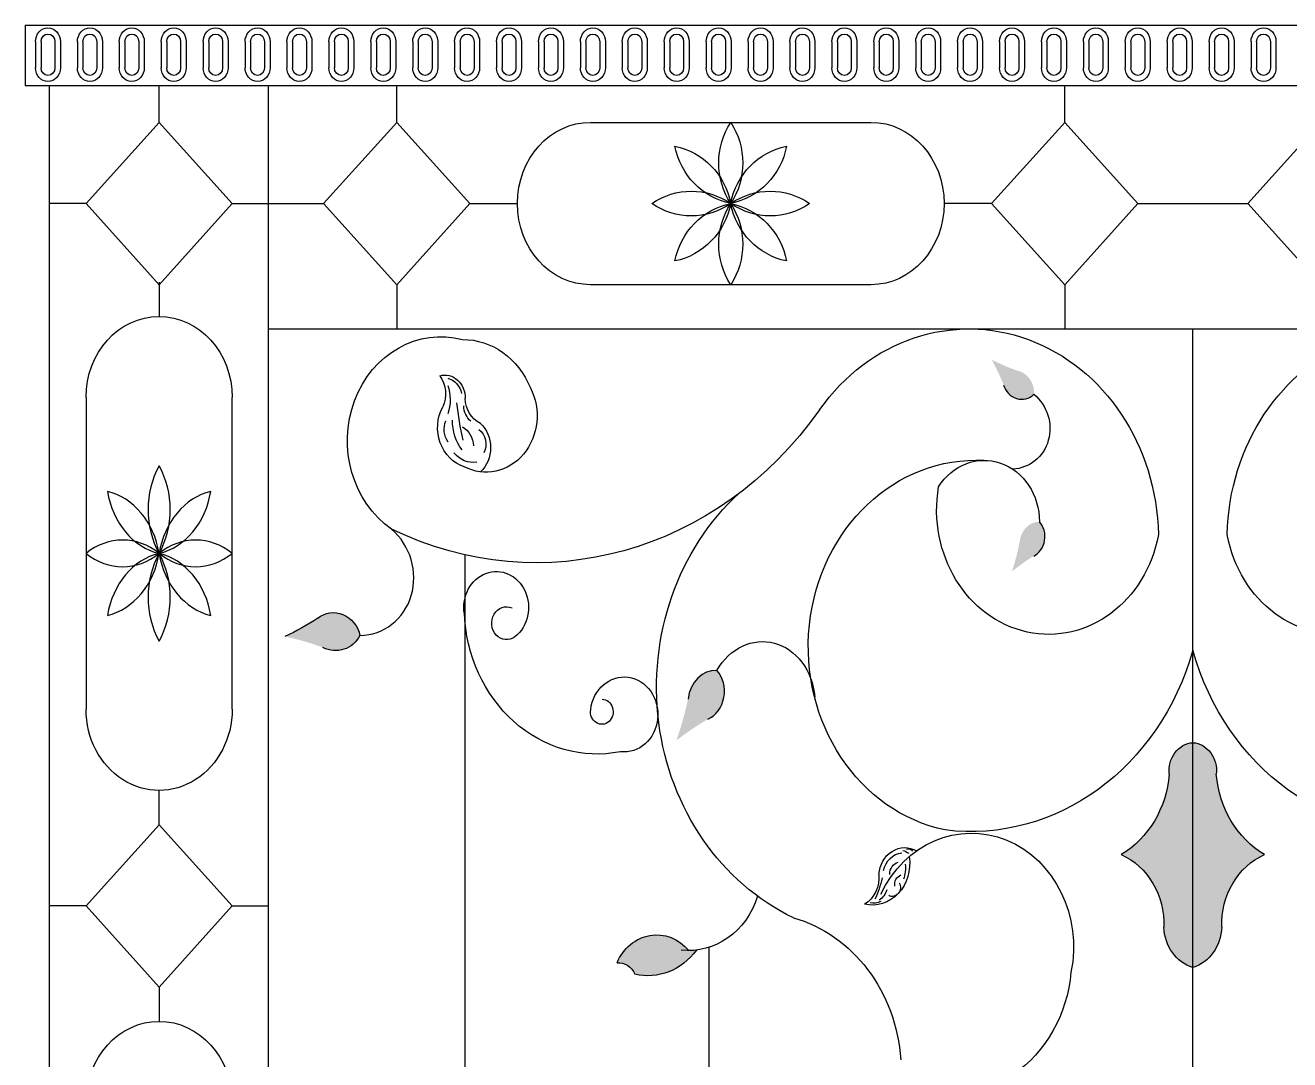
# Model space of a CAD drawing. Header units: inches. Extents: x -12530 to 36157, y 78659 to 110077.
# Drawn here: x 15988 to 16740, y 95986 to 96602 of the extents above; entities that cross this region are included whole.
import ezdxf

# ---------------------------------------------------------------- set-up
doc = ezdxf.new("R2010")
doc.units = ezdxf.units.IN
doc.header["$MEASUREMENT"] = 0
doc.layers.add('freecads.com', color=7, linetype='Continuous')

msp = doc.modelspace()

# ---------------------------------------------------------------- hatches: boundary and pattern name
at = {"layer": 'freecads.com'}
h = msp.add_hatch(color=256, dxfattribs=at)
edge = h.paths.add_edge_path()
edge.add_ellipse((16608.82964021712, 96504.02784692858), major_axis=(-43.06384436797129, 105.7939623158066), ratio=0.9469011507489641, start_angle=133.4378049825893, end_angle=141.9495721664441)
edge.add_ellipse((16576.06312001135, 96384.17907957749), major_axis=(-4.792041118809164, 11.77249789978675), ratio=0.9469011507477046, start_angle=239.381774161131, end_angle=328.02456725385827, ccw=False)
edge.add_ellipse((16580.51807660015, 96390.7168436998), major_axis=(-4.284943297245505, 10.52672227104292), ratio=0.9469011507496162, start_angle=82.88491941471511, end_angle=200.2573841793343, ccw=False)
edge.add_ellipse((16459.51832759106, 96344.2372041218), major_axis=(-47.34596571399138, 116.3137519308572), ratio=0.9469011507503976, start_angle=269.4049145689113, end_angle=277.4608427028523)
h = msp.add_hatch(color=256, dxfattribs=at)
edge = h.paths.add_edge_path()
edge.add_ellipse((16480.54129767938, 96318.93575745924), major_axis=(8.829557838320762, 121.2470976970239), ratio=0.8359317068094224, start_angle=250.2038654107249, end_angle=260.2154274036879)
edge.add_ellipse((16590.83550003773, 96293.03345593935), major_axis=(0.9825319787988043, 13.49208567121093), ratio=0.8359317068012392, start_angle=361.7619041679884, end_angle=447.58124347449433, ccw=False)
edge.add_ellipse((16584.58816246941, 96297.39924930505), major_axis=(0.8785596183836782, 12.06434181823744), ratio=0.8359317068012297, start_angle=200.9718833238483, end_angle=327.48031181298126, ccw=False)
edge.add_ellipse((16636.73101820848, 96167.48022922767), major_axis=(9.707538860472887, 133.3034942246367), ratio=0.8359317068011772, start_angle=26.49713921716627, end_angle=33.56681577065261)
h = msp.add_hatch(color=256, dxfattribs=at)
edge = h.paths.add_edge_path()
edge.add_ellipse((16119.49868347757, 96078.66063698233), major_axis=(-64.91117555574239, 151.1091326151771), ratio=0.9321556912632804, start_angle=320.2366358240258, end_angle=328.606990117139, ccw=False)
edge.add_ellipse((16171.67165407709, 96247.94822657768), major_axis=(-7.223159633431393, 16.81506115689548), ratio=0.932155691267479, start_angle=134.0731962810474, end_angle=216.0021339741657)
edge.add_ellipse((16171.91636924305, 96236.23671513371), major_axis=(-6.45879880607689, 15.0356772433393), ratio=0.9321556912655745, start_angle=256.4892588234, end_angle=374.4097856869114)
edge.add_ellipse((16066.67669864787, 96402.44082074754), major_axis=(-71.36572076078097, 166.134907710525), ratio=0.9321556912642087, start_angle=181.4920889057411, end_angle=188.6162533542375, ccw=False)
h = msp.add_hatch(color=256, dxfattribs=at)
edge = h.paths.add_edge_path()
edge.add_ellipse((16241.38913019772, 96239.22689113839), major_axis=(14.01955956894534, 173.0469924099719), ratio=0.8364599452372313, start_angle=249.4657913095796, end_angle=259.4514233157902)
edge.add_ellipse((16398.27053374956, 96198.80538737917), major_axis=(1.560062899776448, 19.25625347812914), ratio=0.8364599452286361, start_angle=361.21898154045937, end_angle=446.8059953318438, ccw=False)
edge.add_ellipse((16389.45729734, 96205.23505863431), major_axis=(1.39497573155363, 17.21854053999207), ratio=0.8364599452286675, start_angle=200.4109429865295, end_angle=326.85136096370707, ccw=False)
edge.add_ellipse((16460.66467065224, 96018.05263596874), major_axis=(15.41361660457056, 190.2541932257778), ratio=0.8364599452275957, start_angle=25.92215533359528, end_angle=32.96933417166612)
h = msp.add_hatch(color=256, dxfattribs=at)
edge = h.paths.add_edge_path()
edge.add_ellipse((16614.06439332221, 96162.088200286), major_axis=(7.6409e-12, 61.00201997484846), ratio=0.9000000000000495, start_angle=205.8975772623456, end_angle=263.9725538064736)
edge.add_ellipse((16683.63528927281, 96158.37036889791), major_axis=(4.9677e-12, 16.6992672238144), ratio=0.9000000000001559, start_angle=3.2139508940776977, end_angle=97.83781866371407, ccw=False)
edge.add_line((16682.69939627704, 96175.03722742425), (16682.69939627704, 96041.20997076583))
edge.add_ellipse((16688.86415003911, 96066.28978995392), major_axis=(1.4742e-12, 25.9983861519815), ratio=0.9000000000000355, start_angle=92.48536943702197, end_angle=166.1901771158042, ccw=False)
edge.add_ellipse((16625.19361691784, 96066.79635160761), major_axis=(-3.07462e-11, 44.79231056241697), ratio=0.9000000000000824, start_angle=267.8374528014052, end_angle=340.2498807343411)
h = msp.add_hatch(color=256, dxfattribs=at)
edge = h.paths.add_edge_path()
edge.add_ellipse((16751.33439923304, 96162.088200286), major_axis=(2.5047e-12, 61.00201997487507), ratio=0.9000000000000881, start_angle=96.02744619361061, end_angle=154.1024227376723, ccw=False)
edge.add_ellipse((16681.7635032836, 96158.37036889791), major_axis=(-9.3549e-12, 16.69926722381624), ratio=0.8999999999999893, start_angle=262.1621813360725, end_angle=356.7860491059308)
edge.add_line((16682.69939627704, 96175.03722742425), (16682.69939627704, 96041.20997076583))
edge.add_ellipse((16676.5346425173, 96066.28978995392), major_axis=(4.6721e-12, 25.99838615199012), ratio=0.9000000000000319, start_angle=193.809822884236, end_angle=267.5146305623044)
edge.add_ellipse((16740.20517563857, 96066.79635160761), major_axis=(5.673e-12, 44.79231056240832), ratio=0.9000000000000719, start_angle=19.7501192655634, end_angle=92.16254719890168, ccw=False)
h = msp.add_hatch(color=256, dxfattribs=at)
edge = h.paths.add_edge_path()
edge.add_ellipse((16341.09266507223, 96032.34132296478), major_axis=(-1.69319e-11, 11.70462034125796), ratio=0.9000000000001278, start_angle=-63.39969833487481, end_angle=5.410998007285529)
edge.add_ellipse((16363.5451426788, 96031.73806726153), major_axis=(-2.2732e-12, 28.89454090421108), ratio=0.9000000000000813, start_angle=315.65164766898823, end_angle=422.5352379634129, ccw=False)
edge.add_ellipse((16382.67633705678, 96099.55982388221), major_axis=(-2.43437e-11, 48.25036335211152), ratio=0.9000000000013542, start_angle=179.9999999999711, end_angle=185.5421064389356)
edge.add_ellipse((16358.32701851179, 96077.8488314191), major_axis=(1.24487e-11, 41.57193963614176), ratio=0.9000000000002113, start_angle=169.3808821488064, end_angle=227.8411706109338, ccw=False)

# ---------------------------------------------------------------- linework, layer by layer
for p, q in [((15987.81709525844, 96602.03731265885), (18796.53814705358, 96602.03731265885)), ((15987.81709525844, 96602.03731265885), (15987.81709525844, 96566.19743068157)), ((15993.89313697631, 96592.24936807767), (15993.89313697631, 96576.77873008043)), ((15997.17475757328, 96592.24936807767), (15997.17475757328, 96576.77873008043)), ((16005.45204947839, 96592.24936807767), (16005.45204947839, 96576.77873008043)), ((16008.73367007536, 96592.24936807767), (16008.73367007536, 96576.77873008043)), ((16018.84034140838, 96592.24936807767), (16018.84034140838, 96576.77873008043)), ((16022.12196200538, 96592.24936807767), (16022.12196200538, 96576.77873008043)), ((16030.39925390929, 96592.24936807767), (16030.39925390929, 96576.77873008043)), ((16033.68087450626, 96592.24936807767), (16033.68087450626, 96576.77873008043)), ((16043.78754583929, 96592.24936807767), (16043.78754583929, 96576.77873008043)), ((16047.06916643512, 96592.24936807767), (16047.06916643512, 96576.77873008043)), ((16055.34645834136, 96592.24936807767), (16055.34645834136, 96576.77873008043)), ((16058.6280789372, 96592.24936807767), (16058.6280789372, 96576.77873008043)), ((16068.73475026903, 96592.24936807767), (16068.73475026903, 96576.77873008043)), ((16072.01637086719, 96592.24936807767), (16072.01637086719, 96576.77873008043)), ((16080.29366277111, 96592.24936807767), (16080.29366277111, 96576.77873008043)), ((16083.57528336927, 96592.24936807767), (16083.57528336927, 96576.77873008043)), ((16093.6819547011, 96592.24936807767), (16093.6819547011, 96576.77873008043)), ((16096.96357529694, 96592.24936807767), (16096.96357529694, 96576.77873008043)), ((16105.24086720318, 96592.24936807767), (16105.24086720318, 96576.77873008043)), ((16108.52248779902, 96592.24936807767), (16108.52248779902, 96576.77873008043)), ((16118.62915913085, 96592.24936807767), (16118.62915913085, 96576.77873008043)), ((16121.91077972901, 96592.24936807767), (16121.91077972901, 96576.77873008043)), ((16130.18807163292, 96592.24936807767), (16130.18807163292, 96576.77873008043)), ((16133.46969223109, 96592.24936807767), (16133.46969223109, 96576.77873008043)), ((16143.57636356294, 96592.24936807767), (16143.57636356294, 96576.77873008043)), ((16146.85798415992, 96592.24936807767), (16146.85798415992, 96576.77873008043)), ((16155.13527606502, 96592.24936807767), (16155.13527606502, 96576.77873008043)), ((16158.416896662, 96592.24936807767), (16158.416896662, 96576.77873008043)), ((16168.52356799386, 96592.24936807767), (16168.52356799386, 96576.77873008043)), ((16171.80518859085, 96592.24936807767), (16171.80518859085, 96576.77873008043)), ((16180.08248049593, 96592.24936807767), (16180.08248049593, 96576.77873008043)), ((16183.3641010929, 96592.24936807767), (16183.3641010929, 96576.77873008043)), ((16193.47077242476, 96592.24936807767), (16193.47077242476, 96576.77873008043)), ((16196.75239302176, 96592.24936807767), (16196.75239302176, 96576.77873008043)), ((16205.02968492684, 96592.24936807767), (16205.02968492684, 96576.77873008043)), ((16208.31130552384, 96592.24936807767), (16208.31130552384, 96576.77873008043)), ((16218.41797685567, 96592.24936807767), (16218.41797685567, 96576.77873008043)), ((16221.69959745267, 96592.24936807767), (16221.69959745267, 96576.77873008043)), ((16229.97688935775, 96592.24936807767), (16229.97688935775, 96576.77873008043)), ((16233.25850995356, 96592.24936807767), (16233.25850995356, 96576.77873008043)), ((16243.36518128658, 96592.24936807767), (16243.36518128658, 96576.77873008043)), ((16246.64680188358, 96592.24936807767), (16246.64680188358, 96576.77873008043)), ((16254.92409378866, 96592.24936807767), (16254.92409378866, 96576.77873008043)), ((16258.20571438566, 96592.24936807767), (16258.20571438566, 96576.77873008043)), ((16268.31238571748, 96592.24936807767), (16268.31238571748, 96576.77873008043)), ((16271.59400631565, 96592.24936807767), (16271.59400631565, 96576.77873008043)), ((16279.87129821956, 96592.24936807767), (16279.87129821956, 96576.77873008043)), ((16283.15291881656, 96592.24936807767), (16283.15291881656, 96576.77873008043)), ((16293.25959014959, 96592.24936807767), (16293.25959014959, 96576.77873008043)), ((16296.54121074539, 96592.24936807767), (16296.54121074539, 96576.77873008043)), ((16304.81850265166, 96592.24936807767), (16304.81850265166, 96576.77873008043)), ((16308.10012324747, 96592.24936807767), (16308.10012324747, 96576.77873008043)), ((16318.2067945793, 96592.24936807767), (16318.2067945793, 96576.77873008043)), ((16321.4884151775, 96592.24936807767), (16321.4884151775, 96576.77873008043)), ((16329.76570708138, 96592.24936807767), (16329.76570708138, 96576.77873008043)), ((16333.04732767838, 96592.24936807767), (16333.04732767838, 96576.77873008043)), ((16343.1539990114, 96592.24936807767), (16343.1539990114, 96576.77873008043)), ((16346.43561960721, 96592.24936807767), (16346.43561960721, 96576.77873008043)), ((16354.71291151348, 96592.24936807767), (16354.71291151348, 96576.77873008043)), ((16357.99453210929, 96592.24936807767), (16357.99453210929, 96576.77873008043)), ((16368.10120344112, 96592.24936807767), (16368.10120344112, 96576.77873008043)), ((16371.38282403931, 96592.24936807767), (16371.38282403931, 96576.77873008043)), ((16379.66011594319, 96592.24936807767), (16379.66011594319, 96576.77873008043)), ((16382.9417365402, 96592.24936807767), (16382.9417365402, 96576.77873008043)), ((16393.04840787322, 96592.24936807767), (16393.04840787322, 96576.77873008043)), ((16396.33002847022, 96592.24936807767), (16396.33002847022, 96576.77873008043)), ((16404.60732037413, 96592.24936807767), (16404.60732037413, 96576.77873008043)), ((16407.8889409723, 96592.24936807767), (16407.8889409723, 96576.77873008043)), ((16417.99561230413, 96592.24936807767), (16417.99561230413, 96576.77873008043)), ((16421.27723290113, 96592.24936807767), (16421.27723290113, 96576.77873008043)), ((16429.5545248062, 96592.24936807767), (16429.5545248062, 96576.77873008043)), ((16432.83614540201, 96592.24936807767), (16432.83614540201, 96576.77873008043)), ((16442.94281673503, 96592.24936807767), (16442.94281673503, 96576.77873008043)), ((16446.22443733203, 96592.24936807767), (16446.22443733203, 96576.77873008043)), ((16454.50172923595, 96592.24936807767), (16454.50172923595, 96576.77873008043)), ((16457.78334983411, 96592.24936807767), (16457.78334983411, 96576.77873008043)), ((16467.89002116594, 96592.24936807767), (16467.89002116594, 96576.77873008043)), ((16471.17164176294, 96592.24936807767), (16471.17164176294, 96576.77873008043)), ((16479.44893366802, 96592.24936807767), (16479.44893366802, 96576.77873008043)), ((16482.73055426385, 96592.24936807767), (16482.73055426385, 96576.77873008043)), ((16492.83722559685, 96592.24936807767), (16492.83722559685, 96576.77873008043)), ((16496.11884619385, 96592.24936807767), (16496.11884619385, 96576.77873008043)), ((16504.39613809776, 96592.24936807767), (16504.39613809776, 96576.77873008043)), ((16507.67775869593, 96592.24936807767), (16507.67775869593, 96576.77873008043)), ((16517.78443002775, 96592.24936807767), (16517.78443002775, 96576.77873008043)), ((16521.06605062595, 96592.24936807767), (16521.06605062595, 96576.77873008043)), ((16529.34334252983, 96592.24936807767), (16529.34334252983, 96576.77873008043)), ((16532.62496312683, 96592.24936807767), (16532.62496312683, 96576.77873008043)), ((16542.73163445986, 96592.24936807767), (16542.73163445986, 96576.77873008043)), ((16546.01325505566, 96592.24936807767), (16546.01325505566, 96576.77873008043)), ((16554.29054696077, 96592.24936807767), (16554.29054696077, 96576.77873008043)), ((16557.57216755774, 96592.24936807767), (16557.57216755774, 96576.77873008043)), ((16567.6788388896, 96592.24936807767), (16567.6788388896, 96576.77873008043)), ((16570.96045948777, 96592.24936807767), (16570.96045948777, 96576.77873008043)), ((16579.23775139168, 96592.24936807767), (16579.23775139168, 96576.77873008043)), ((16582.51937198865, 96592.24936807767), (16582.51937198865, 96576.77873008043)), ((16592.62604332167, 96592.24936807767), (16592.62604332167, 96576.77873008043)), ((16595.90766391751, 96592.24936807767), (16595.90766391751, 96576.77873008043)), ((16604.18495582258, 96592.24936807767), (16604.18495582258, 96576.77873008043)), ((16607.46657641956, 96592.24936807767), (16607.46657641956, 96576.77873008043)), ((16617.57324775258, 96592.24936807767), (16617.57324775258, 96576.77873008043)), ((16620.85486834958, 96592.24936807767), (16620.85486834958, 96576.77873008043)), ((16629.13216025349, 96592.24936807767), (16629.13216025349, 96576.77873008043)), ((16632.41378085049, 96592.24936807767), (16632.41378085049, 96576.77873008043)), ((16642.52045218349, 96592.24936807767), (16642.52045218349, 96576.77873008043)), ((16645.80207278049, 96592.24936807767), (16645.80207278049, 96576.77873008043)), ((16654.0793646844, 96592.24936807767), (16654.0793646844, 96576.77873008043)), ((16657.36098528257, 96592.24936807767), (16657.36098528257, 96576.77873008043)), ((16667.4676566144, 96592.24936807767), (16667.4676566144, 96576.77873008043)), ((16670.7492772114, 96592.24936807767), (16670.7492772114, 96576.77873008043)), ((16679.02656911647, 96592.24936807767), (16679.02656911647, 96576.77873008043)), ((16682.30818971231, 96592.24936807767), (16682.30818971231, 96576.77873008043)), ((16692.41486104533, 96592.24936807767), (16692.41486104533, 96576.77873008043)), ((16695.6964816423, 96592.24936807767), (16695.6964816423, 96576.77873008043)), ((16703.97377354622, 96592.24936807767), (16703.97377354622, 96576.77873008043)), ((16707.25539414438, 96592.24936807767), (16707.25539414438, 96576.77873008043)), ((16717.36206547624, 96592.24936807767), (16717.36206547624, 96576.77873008043)), ((16720.64368607321, 96592.24936807767), (16720.64368607321, 96576.77873008043)), ((16728.92097797832, 96592.24936807767), (16728.92097797832, 96576.77873008043)), ((16732.20259857413, 96592.24936807767), (16732.20259857413, 96576.77873008043)), ((15987.81709525844, 96566.19743068157), (18796.53814705358, 96566.19743068157)), ((16002.2814610876, 94033.30365418523), (16002.2814610876, 96566.19743068157)), ((16067.47263794578, 96544.26446648416), (16067.47263794578, 96566.19743068157)), ((16132.66381480393, 94033.30365418523), (16132.66381480512, 96566.19743068157)), ((16208.89345116761, 96544.26446648416), (16208.89345116761, 96566.19743068157)), ((16606.46975991455, 96544.26446648416), (16606.46975991455, 96566.19743068157)), ((16067.47263794578, 96544.26446648416), (16023.97603564502, 96495.93490837354)), ((16110.96924024534, 96495.93490837354), (16067.47263794578, 96544.26446648416)), ((16165.39684886804, 96495.93490837354), (16208.89345116761, 96544.26446648416)), ((16208.89345116761, 96544.26446648416), (16252.39005346598, 96495.93490837354)), ((16324.2032480465, 96544.26446648416), (16491.15996303563, 96544.26446648416)), ((16606.46975991455, 96544.26446648416), (16562.97315761615, 96495.93490837354)), ((16649.96636221411, 96495.93490837354), (16606.46975991455, 96544.26446648416)), ((16715.43243034113, 96495.93490837354), (16758.9290326407, 96544.26446648416)), ((16023.97603564502, 96495.93490837354), (16002.2814610876, 96495.93490837354)), ((16023.97603564502, 96495.93490837354), (16067.47263794578, 96447.60535026764)), ((16067.47263794578, 96447.60535026764), (16110.96924024534, 96495.93490837354)), ((16110.96924024534, 96495.93490837354), (16165.39684886804, 96495.93490837354)), ((16208.89345116761, 96447.60535026764), (16165.39684886804, 96495.93490837354)), ((16252.39005346598, 96495.93490837354), (16208.89345116761, 96447.60535026764)), ((16252.39005346598, 96495.93490837354), (16280.70664574694, 96495.93490837354)), ((16562.97315761498, 96495.93490837354), (16534.65656533403, 96495.93490837354)), ((16562.97315761615, 96495.93490837354), (16606.46975991455, 96447.60535026764)), ((16606.46975991455, 96447.60535026764), (16649.96636221411, 96495.93490837354)), ((16649.96636221411, 96495.93490837354), (16715.43243034113, 96495.93490837354)), ((16758.9290326407, 96447.60535026764), (16715.43243034113, 96495.93490837354)), ((16067.47263794578, 96449.15331344664), (16067.47263794578, 96428.76831243766)), ((16208.89345116761, 96447.60535026764), (16208.89345116761, 96421.32814877453)), ((16491.15996303563, 96447.60535026764), (16324.2032480465, 96447.60535026764)), ((16606.46975991455, 96447.60535026764), (16606.46975991455, 96421.32814877453)), ((16132.66381480512, 96421.32814877453), (17232.73497775132, 96421.32814877453)), ((16682.69939627704, 94460.5349116082), (16682.69939627704, 96421.32814877453)), ((16023.97603564502, 96380.43875433176), (16023.97603564502, 96194.93129322698)), ((16110.96924024534, 96194.93129322698), (16110.96924024534, 96380.43875433176)), ((16249.61668487, 94810.67897302256), (16249.61668487, 96286.82343528025)), ((16067.47263794578, 96126.21673410737), (16067.47263794578, 96146.60173512108)), ((16023.97603564502, 96077.88717599676), (16067.47263794578, 96126.21673410737)), ((16067.47263794578, 96126.21673410737), (16110.96924024534, 96077.88717599676)), ((16023.97603564502, 96077.88717599676), (16002.2814610876, 96077.88717599676)), ((16067.47263794578, 96029.55761788614), (16023.97603564502, 96077.88717599676)), ((16110.96924024534, 96077.88717599676), (16067.47263794578, 96029.55761788614)), ((16110.96924024534, 96077.88717599676), (16132.66381480393, 96077.88717599676)), ((16394.78896137504, 94890.44871188934), (16394.78896137504, 96053.22444744674)), ((16067.47263794578, 96029.55761788614), (16067.47263794578, 96009.17261687716))]:
    msp.add_line(p, q, dxfattribs=at)
at = {"layer": 'freecads.com', "extrusion": (0, 0, -1)}
for centre, major_axis, ratio, start_param, end_param in [((16001.31340352701, 96592.24936807767), (1.4899e-12, 8.244740610319162), 0.9000000000004904, 4.712388980384527, 7.85398163397432), ((16026.26060795675, 96592.24936807767), (1.4899e-12, 8.244740610319162), 0.9000000000004904, 4.712388980384527, 7.85398163397432), ((16051.20781238882, 96592.24936807767), (1.4899e-12, 8.244740610319162), 0.9000000000004904, 4.712388980384527, 7.85398163397432), ((16076.15501681857, 96592.24936807767), (1.4899e-12, 8.244740610319162), 0.9000000000004904, 4.712388980384527, 7.85398163397432), ((16101.10222125064, 96592.24936807767), (1.4899e-12, 8.244740610319162), 0.9000000000004904, 4.712388980384527, 7.85398163397432), ((16126.04942568155, 96592.24936807767), (1.4899e-12, 8.244740610319162), 0.9000000000004904, 4.712388980384527, 7.85398163397432), ((16150.99663011129, 96592.24936807767), (1.4899e-12, 8.244740610319162), 0.9000000000004904, 4.712388980384527, 7.85398163397432), ((16175.94383454339, 96592.24936807767), (1.4899e-12, 8.244740610319162), 0.9000000000004904, 4.712388980384527, 7.85398163397432), ((16200.89103897311, 96592.24936807767), (1.4899e-12, 8.244740610319162), 0.9000000000004904, 4.712388980384527, 7.85398163397432), ((16225.83824340521, 96592.24936807767), (1.4899e-12, 8.244740610319162), 0.9000000000004904, 4.712388980384527, 7.85398163397432), ((16250.78544783612, 96592.24936807767), (1.4899e-12, 8.244740610319162), 0.9000000000004904, 4.712388980384527, 7.85398163397432), ((16275.73265226702, 96592.24936807767), (1.4899e-12, 8.244740610319162), 0.9000000000004904, 4.712388980384527, 7.85398163397432), ((16300.67985669793, 96592.24936807767), (1.4899e-12, 8.244740610319162), 0.9000000000004904, 4.712388980384527, 7.85398163397432), ((16325.62706112884, 96592.24936807767), (1.4899e-12, 8.244740610319162), 0.9000000000004904, 4.712388980384527, 7.85398163397432), ((16350.57426555975, 96592.24936807767), (1.4899e-12, 8.244740610319162), 0.9000000000004904, 4.712388980384527, 7.85398163397432), ((16375.52146999185, 96592.24936807767), (1.4899e-12, 8.244740610319162), 0.9000000000004904, 4.712388980384527, 7.85398163397432), ((16400.46867442156, 96592.24936807767), (1.4899e-12, 8.244740610319162), 0.9000000000004904, 4.712388980384527, 7.85398163397432), ((16425.41587885366, 96592.24936807767), (1.4899e-12, 8.244740610319162), 0.9000000000004904, 4.712388980384527, 7.85398163397432), ((16450.36308328457, 96592.24936807767), (1.4899e-12, 8.244740610319162), 0.9000000000004904, 4.712388980384527, 7.85398163397432), ((16475.31028771548, 96592.24936807767), (1.4899e-12, 8.244740610319162), 0.9000000000004904, 4.712388980384527, 7.85398163397432), ((16500.25749214639, 96592.24936807767), (1.4899e-12, 8.244740610319162), 0.9000000000004904, 4.712388980384527, 7.85398163397432), ((16525.2046965773, 96592.24936807767), (1.4899e-12, 8.244740610319162), 0.9000000000004904, 4.712388980384527, 7.85398163397432), ((16550.1519010082, 96592.24936807767), (1.4899e-12, 8.244740610319162), 0.9000000000004904, 4.712388980384527, 7.85398163397432), ((16575.0991054403, 96592.24936807767), (1.4899e-12, 8.244740610319162), 0.9000000000004904, 4.712388980384527, 7.85398163397432), ((16600.04630987005, 96592.24936807767), (1.4899e-12, 8.244740610319162), 0.9000000000004904, 4.712388980384527, 7.85398163397432), ((16624.99351430212, 96592.24936807767), (1.4899e-12, 8.244740610319162), 0.9000000000004904, 4.712388980384527, 7.85398163397432), ((16649.94071873186, 96592.24936807767), (1.4899e-12, 8.244740610319162), 0.9000000000004904, 4.712388980384527, 7.85398163397432), ((16674.88792316393, 96592.24936807767), (1.4899e-12, 8.244740610319162), 0.9000000000004904, 4.712388980384527, 7.85398163397432), ((16699.83512759484, 96592.24936807767), (1.4899e-12, 8.244740610319162), 0.9000000000004904, 4.712388980384527, 7.85398163397432), ((16724.78233202578, 96592.24936807767), (1.4899e-12, 8.244740610319162), 0.9000000000004904, 4.712388980384527, 7.85398163397432), ((16001.31340352701, 96592.24936807767), (-1.28346e-11, 4.598495502589265), 0.9000000000006837, -1.570796326792384, 1.570796326797408), ((16026.26060795675, 96592.24936807767), (-1.28346e-11, 4.598495502589265), 0.9000000000006837, -1.570796326792384, 1.570796326797408), ((16051.20781238882, 96592.24936807767), (-1.28346e-11, 4.598495502589265), 0.9000000000006837, -1.570796326792384, 1.570796326797408), ((16076.15501681857, 96592.24936807767), (-1.28346e-11, 4.598495502589265), 0.9000000000006837, -1.570796326792384, 1.570796326797408), ((16101.10222125064, 96592.24936807767), (-1.28346e-11, 4.598495502589265), 0.9000000000006837, -1.570796326792384, 1.570796326797408), ((16126.04942568155, 96592.24936807767), (-1.28346e-11, 4.598495502589265), 0.9000000000006837, -1.570796326792384, 1.570796326797408), ((16150.99663011129, 96592.24936807767), (-1.28346e-11, 4.598495502589265), 0.9000000000006837, -1.570796326792384, 1.570796326797408), ((16175.94383454339, 96592.24936807767), (-1.28346e-11, 4.598495502589265), 0.9000000000006837, -1.570796326792384, 1.570796326797408), ((16200.89103897311, 96592.24936807767), (-1.28346e-11, 4.598495502589265), 0.9000000000006837, -1.570796326792384, 1.570796326797408), ((16225.83824340521, 96592.24936807767), (-1.28346e-11, 4.598495502589265), 0.9000000000006837, -1.570796326792384, 1.570796326797408), ((16250.78544783612, 96592.24936807767), (-1.28346e-11, 4.598495502589265), 0.9000000000006837, -1.570796326792384, 1.570796326797408), ((16275.73265226702, 96592.24936807767), (-1.28346e-11, 4.598495502589265), 0.9000000000006837, -1.570796326792384, 1.570796326797408), ((16300.67985669793, 96592.24936807767), (-1.28346e-11, 4.598495502589265), 0.9000000000006837, -1.570796326792384, 1.570796326797408), ((16325.62706112884, 96592.24936807767), (-1.28346e-11, 4.598495502589265), 0.9000000000006837, -1.570796326792384, 1.570796326797408), ((16350.57426555975, 96592.24936807767), (-1.28346e-11, 4.598495502589265), 0.9000000000006837, -1.570796326792384, 1.570796326797408), ((16375.52146999185, 96592.24936807767), (-1.28346e-11, 4.598495502589265), 0.9000000000006837, -1.570796326792384, 1.570796326797408), ((16400.46867442156, 96592.24936807767), (-1.28346e-11, 4.598495502589265), 0.9000000000006837, -1.570796326792384, 1.570796326797408), ((16425.41587885366, 96592.24936807767), (-1.28346e-11, 4.598495502589265), 0.9000000000006837, -1.570796326792384, 1.570796326797408), ((16450.36308328457, 96592.24936807767), (-1.28346e-11, 4.598495502589265), 0.9000000000006837, -1.570796326792384, 1.570796326797408), ((16475.31028771548, 96592.24936807767), (-1.28346e-11, 4.598495502589265), 0.9000000000006837, -1.570796326792384, 1.570796326797408), ((16500.25749214639, 96592.24936807767), (-1.28346e-11, 4.598495502589265), 0.9000000000006837, -1.570796326792384, 1.570796326797408), ((16525.2046965773, 96592.24936807767), (-1.28346e-11, 4.598495502589265), 0.9000000000006837, -1.570796326792384, 1.570796326797408), ((16550.1519010082, 96592.24936807767), (-1.28346e-11, 4.598495502589265), 0.9000000000006837, -1.570796326792384, 1.570796326797408), ((16575.0991054403, 96592.24936807767), (-1.28346e-11, 4.598495502589265), 0.9000000000006837, -1.570796326792384, 1.570796326797408), ((16600.04630987005, 96592.24936807767), (-1.28346e-11, 4.598495502589265), 0.9000000000006837, -1.570796326792384, 1.570796326797408), ((16624.99351430212, 96592.24936807767), (-1.28346e-11, 4.598495502589265), 0.9000000000006837, -1.570796326792384, 1.570796326797408), ((16649.94071873186, 96592.24936807767), (-1.28346e-11, 4.598495502589265), 0.9000000000006837, -1.570796326792384, 1.570796326797408), ((16674.88792316393, 96592.24936807767), (-1.28346e-11, 4.598495502589265), 0.9000000000006837, -1.570796326792384, 1.570796326797408), ((16699.83512759484, 96592.24936807767), (-1.28346e-11, 4.598495502589265), 0.9000000000006837, -1.570796326792384, 1.570796326797408), ((16724.78233202578, 96592.24936807767), (-1.28346e-11, 4.598495502589265), 0.9000000000006837, -1.570796326792384, 1.570796326797408), ((16001.31340352701, 96576.77873008043), (6.725e-13, 8.24474061032366), 0.8999999999997271, 1.570796326794822, 4.712388980384615), ((16001.31340352701, 96576.77873008043), (6.468e-12, 4.598495502593757), 0.8999999999993162, 1.57079632679363, 4.712388980383423), ((16026.26060795675, 96576.77873008043), (6.725e-13, 8.24474061032366), 0.8999999999997271, 1.570796326794822, 4.712388980384615), ((16026.26060795675, 96576.77873008043), (6.468e-12, 4.598495502593757), 0.8999999999993162, 1.57079632679363, 4.712388980383423), ((16051.20781238882, 96576.77873008043), (6.725e-13, 8.24474061032366), 0.8999999999997271, 1.570796326794822, 4.712388980384615), ((16051.20781238882, 96576.77873008043), (6.468e-12, 4.598495502593757), 0.8999999999993162, 1.57079632679363, 4.712388980383423), ((16076.15501681857, 96576.77873008043), (6.725e-13, 8.24474061032366), 0.8999999999997271, 1.570796326794822, 4.712388980384615), ((16076.15501681857, 96576.77873008043), (6.468e-12, 4.598495502593757), 0.8999999999993162, 1.57079632679363, 4.712388980383423), ((16101.10222125064, 96576.77873008043), (6.725e-13, 8.24474061032366), 0.8999999999997271, 1.570796326794822, 4.712388980384615), ((16101.10222125064, 96576.77873008043), (6.468e-12, 4.598495502593757), 0.8999999999993162, 1.57079632679363, 4.712388980383423), ((16126.04942568155, 96576.77873008043), (6.725e-13, 8.24474061032366), 0.8999999999997271, 1.570796326794822, 4.712388980384615), ((16126.04942568155, 96576.77873008043), (6.468e-12, 4.598495502593757), 0.8999999999993162, 1.57079632679363, 4.712388980383423), ((16150.99663011129, 96576.77873008043), (6.725e-13, 8.24474061032366), 0.8999999999997271, 1.570796326794822, 4.712388980384615), ((16150.99663011129, 96576.77873008043), (6.468e-12, 4.598495502593757), 0.8999999999993162, 1.57079632679363, 4.712388980383423), ((16175.94383454339, 96576.77873008043), (6.725e-13, 8.24474061032366), 0.8999999999997271, 1.570796326794822, 4.712388980384615), ((16175.94383454339, 96576.77873008043), (6.468e-12, 4.598495502593757), 0.8999999999993162, 1.57079632679363, 4.712388980383423), ((16200.89103897311, 96576.77873008043), (6.725e-13, 8.24474061032366), 0.8999999999997271, 1.570796326794822, 4.712388980384615), ((16200.89103897311, 96576.77873008043), (6.468e-12, 4.598495502593757), 0.8999999999993162, 1.57079632679363, 4.712388980383423), ((16225.83824340521, 96576.77873008043), (6.725e-13, 8.24474061032366), 0.8999999999997271, 1.570796326794822, 4.712388980384615), ((16225.83824340521, 96576.77873008043), (6.468e-12, 4.598495502593757), 0.8999999999993162, 1.57079632679363, 4.712388980383423), ((16250.78544783612, 96576.77873008043), (6.725e-13, 8.24474061032366), 0.8999999999997271, 1.570796326794822, 4.712388980384615), ((16250.78544783612, 96576.77873008043), (6.468e-12, 4.598495502593757), 0.8999999999993162, 1.57079632679363, 4.712388980383423), ((16275.73265226702, 96576.77873008043), (6.725e-13, 8.24474061032366), 0.8999999999997271, 1.570796326794822, 4.712388980384615), ((16275.73265226702, 96576.77873008043), (6.468e-12, 4.598495502593757), 0.8999999999993162, 1.57079632679363, 4.712388980383423), ((16300.67985669793, 96576.77873008043), (6.725e-13, 8.24474061032366), 0.8999999999997271, 1.570796326794822, 4.712388980384615), ((16300.67985669793, 96576.77873008043), (6.468e-12, 4.598495502593757), 0.8999999999993162, 1.57079632679363, 4.712388980383423), ((16325.62706112884, 96576.77873008043), (6.725e-13, 8.24474061032366), 0.8999999999997271, 1.570796326794822, 4.712388980384615), ((16325.62706112884, 96576.77873008043), (6.468e-12, 4.598495502593757), 0.8999999999993162, 1.57079632679363, 4.712388980383423), ((16350.57426555975, 96576.77873008043), (6.725e-13, 8.24474061032366), 0.8999999999997271, 1.570796326794822, 4.712388980384615), ((16350.57426555975, 96576.77873008043), (6.468e-12, 4.598495502593757), 0.8999999999993162, 1.57079632679363, 4.712388980383423), ((16375.52146999185, 96576.77873008043), (6.725e-13, 8.24474061032366), 0.8999999999997271, 1.570796326794822, 4.712388980384615), ((16375.52146999185, 96576.77873008043), (6.468e-12, 4.598495502593757), 0.8999999999993162, 1.57079632679363, 4.712388980383423), ((16400.46867442156, 96576.77873008043), (6.725e-13, 8.24474061032366), 0.8999999999997271, 1.570796326794822, 4.712388980384615), ((16400.46867442156, 96576.77873008043), (6.468e-12, 4.598495502593757), 0.8999999999993162, 1.57079632679363, 4.712388980383423), ((16425.41587885366, 96576.77873008043), (6.725e-13, 8.24474061032366), 0.8999999999997271, 1.570796326794822, 4.712388980384615), ((16425.41587885366, 96576.77873008043), (6.468e-12, 4.598495502593757), 0.8999999999993162, 1.57079632679363, 4.712388980383423), ((16450.36308328457, 96576.77873008043), (6.725e-13, 8.24474061032366), 0.8999999999997271, 1.570796326794822, 4.712388980384615), ((16450.36308328457, 96576.77873008043), (6.468e-12, 4.598495502593757), 0.8999999999993162, 1.57079632679363, 4.712388980383423), ((16475.31028771548, 96576.77873008043), (6.725e-13, 8.24474061032366), 0.8999999999997271, 1.570796326794822, 4.712388980384615), ((16475.31028771548, 96576.77873008043), (6.468e-12, 4.598495502593757), 0.8999999999993162, 1.57079632679363, 4.712388980383423), ((16500.25749214639, 96576.77873008043), (6.725e-13, 8.24474061032366), 0.8999999999997271, 1.570796326794822, 4.712388980384615), ((16500.25749214639, 96576.77873008043), (6.468e-12, 4.598495502593757), 0.8999999999993162, 1.57079632679363, 4.712388980383423), ((16525.2046965773, 96576.77873008043), (6.725e-13, 8.24474061032366), 0.8999999999997271, 1.570796326794822, 4.712388980384615), ((16525.2046965773, 96576.77873008043), (6.468e-12, 4.598495502593757), 0.8999999999993162, 1.57079632679363, 4.712388980383423), ((16550.1519010082, 96576.77873008043), (6.725e-13, 8.24474061032366), 0.8999999999997271, 1.570796326794822, 4.712388980384615), ((16550.1519010082, 96576.77873008043), (6.468e-12, 4.598495502593757), 0.8999999999993162, 1.57079632679363, 4.712388980383423), ((16575.0991054403, 96576.77873008043), (6.725e-13, 8.24474061032366), 0.8999999999997271, 1.570796326794822, 4.712388980384615), ((16575.0991054403, 96576.77873008043), (6.468e-12, 4.598495502593757), 0.8999999999993162, 1.57079632679363, 4.712388980383423), ((16600.04630987005, 96576.77873008043), (6.725e-13, 8.24474061032366), 0.8999999999997271, 1.570796326794822, 4.712388980384615), ((16600.04630987005, 96576.77873008043), (6.468e-12, 4.598495502593757), 0.8999999999993162, 1.57079632679363, 4.712388980383423), ((16624.99351430212, 96576.77873008043), (6.725e-13, 8.24474061032366), 0.8999999999997271, 1.570796326794822, 4.712388980384615), ((16624.99351430212, 96576.77873008043), (6.468e-12, 4.598495502593757), 0.8999999999993162, 1.57079632679363, 4.712388980383423), ((16649.94071873186, 96576.77873008043), (6.725e-13, 8.24474061032366), 0.8999999999997271, 1.570796326794822, 4.712388980384615), ((16649.94071873186, 96576.77873008043), (6.468e-12, 4.598495502593757), 0.8999999999993162, 1.57079632679363, 4.712388980383423), ((16674.88792316393, 96576.77873008043), (6.725e-13, 8.24474061032366), 0.8999999999997271, 1.570796326794822, 4.712388980384615), ((16674.88792316393, 96576.77873008043), (6.468e-12, 4.598495502593757), 0.8999999999993162, 1.57079632679363, 4.712388980383423), ((16699.83512759484, 96576.77873008043), (6.725e-13, 8.24474061032366), 0.8999999999997271, 1.570796326794822, 4.712388980384615), ((16699.83512759484, 96576.77873008043), (6.468e-12, 4.598495502593757), 0.8999999999993162, 1.57079632679363, 4.712388980383423), ((16724.78233202578, 96576.77873008043), (6.725e-13, 8.24474061032366), 0.8999999999997271, 1.570796326794822, 4.712388980384615), ((16724.78233202578, 96576.77873008043), (6.468e-12, 4.598495502593757), 0.8999999999993162, 1.57079632679363, 4.712388980383423), ((16324.2032480465, 96495.93490837354), (1.07167e-11, 48.32955811072588), 0.900000000000093, 3.141592653589546, 6.283185307179339), ((16442.71007981264, 96520.09968742885), (-3.229791e-10, 43.40277631705283), 0.9715657329157705, 4.121912931586973, 5.302865029195618), ((16372.65313126833, 96520.09968742885), (2.402415e-10, 43.40277631712901), 0.9715657329159284, 0.9803202779845037, 2.161272375593224), ((16491.15996303563, 96495.93490837354), (-7.3793e-12, 48.32955811072588), 0.900000000000093, 1.696e-13, 3.141592653589962), ((16366.3115132843, 96487.52821920079), (2.474498e-10, 43.40277631707788), 0.9715657329160023, 0.1949221145875912, 1.375874212197183), ((16415.84925666939, 96538.51575582087), (-1.356423e-10, 43.40277631706108), 0.9715657329160862, 3.336514768188809, 4.517466865797586), ((16399.51395441276, 96538.51575582087), (2.751781e-10, 43.40277631708619), 0.9715657329163117, 1.765718441380871, 2.9466705389898), ((16449.05169779786, 96487.52821920079), (-6.405388e-10, 43.40277631713313), 0.9715657329166837, -1.375874212189691, -0.1949221145801605), ((16384.20393426721, 96459.881275477), (1.686584e-10, 43.40277631715632), 0.9715657329143077, -0.590476048810135, 0.5904760488007246), ((16431.15927681492, 96459.881275477), (1.55715e-10, 43.40277631711138), 0.971565732914274, -0.5904760488083007, 0.5904760488030952), ((16384.20393426721, 96531.9885412748), (-1.30223e-11, 43.40277631711138), 0.9715657329163745, 2.551116604786943, 3.732068702394992), ((16366.3115132843, 96504.34159754633), (4.944261e-10, 43.40277631707599), 0.971565732916653, 1.765718441377909, 2.946670538985817), ((16415.84925666939, 96453.35406092626), (-1.2668188e-09, 43.40277631696019), 0.971565732916494, -1.375874212170981, -0.1949221145611923), ((16442.71007981264, 96471.77012931823), (-7.440068e-10, 43.40277631706743), 0.9715657329163239, 4.121912931597807, 5.302865029206188), ((16372.65313126833, 96471.77012931823), (1.93335e-10, 43.40277631711392), 0.9715657329177677, 0.9803202779853204, 2.161272375594632), ((16431.15927681492, 96531.9885412748), (-3.85907e-10, 43.40277631706869), 0.9715657329175721, 2.551116604794991, 3.732068702401871), ((16399.51395441276, 96453.35406092626), (3.73937e-10, 43.40277631712567), 0.9715657329161487, 0.1949221145847246, 1.37587421219362), ((16449.05169779786, 96504.34159754633), (-8.390037e-10, 43.40277631718496), 0.9715657329158606, 3.336514768203776, 4.517466865810886), ((16067.47263794578, 96380.43875433176), (1.10999e-11, 48.32955811071464), 0.9000000000001165, 4.712388980384482, 7.853981633974275), ((16549.45962428048, 96296.00363996852), (-4.5224e-12, 125.3245088022635), 0.900000000000088, -0.9074852098328561, 1.547671826016925), ((16815.93916827594, 96296.00363996852), (-2.37098e-11, 125.3245088022622), 0.9000000000001145, -1.547671826016722, 0.9074852098330503), ((16235.28152172723, 96354.76446481142), (-8.436e-12, 61.93554116445749), 0.9000000000000984, 3.698195035799943, 6.515372410418747), ((16248.10811446236, 96365.72011788588), (2.30044e-11, 49.31787610107069), 0.90000000000006, -8.726e-13, 1.140874005651719), ((16237.47162324803, 96380.37612711953), (8.0525e-12, 13.46169786058744), 0.90000000000006, -0.2455980551348249, 1.60458465500554), ((16222.72838419206, 96382.7186012071), (-6.4042e-12, 16.93061405854071), 0.9000000000000342, 0.8855122835868982, 2.051563477812686), ((16236.7868803043, 96380.01699329654), (3.595e-13, 12.27073545344497), 0.9000000000001671, 0.2250971634679093, 1.329833552819918), ((16218.87477134732, 96379.07500691543), (-1.35507e-11, 24.21772453485036), 0.89999999999982, 1.207981151274976, 1.917089129437138), ((16262.15125763168, 96369.65299362651), (8.5801e-12, 33.62288937149037), 0.9000000000001946, 1.053663250790127, 3.587103157003236), ((16264.88583560415, 96380.58034142073), (2.602e-13, 17.01898422056777), 0.9000000000002067, 3.55895952643738, 4.673659242836293), ((16573.4973559954, 96362.96403937569), (-9.548473022364252, 23.45751545449097), 0.9469011507474473, 1.056056525528014, 3.465797451041662), ((16291.93173401173, 96520.53808191922), (1.47151e-11, 238.3969549531145), 0.900000000000093, 2.237201476477896, 3.554513731619461), ((16254.9441295803, 96362.58110858928), (5.5345e-12, 24.15474981759687), 0.9000000000001005, 3.413224386732993, 5.247037064282446), ((16369.05562169346, 96391.78847681312), (-1.656143e-10, 138.8570707140933), 0.8999999999994862, 4.445384043216062, 4.608483906624554), ((16259.30441977924, 96375.81303436327), (-1.01013e-11, 11.71493983310367), 0.9000000000001527, 3.780413074337364, 4.692495834656195), ((16248.31892054792, 96361.55720355551), (4.1235e-12, 12.43299780440469), 0.9000000000001337, 4.049016206272993, 5.137617982519447), ((16265.35713473139, 96366.18084888684), (2.72348e-11, 25.81972861442988), 0.9000000000002902, 4.000577515469715, 4.742728097110219), ((16247.87816708554, 96350.58545958735), (-8.5669e-12, 18.77205545460103), 0.9000000000000964, 0.6934288328278964, 2.440583120067175), ((16242.82698549766, 96351.28298442368), (2.0852e-12, 12.9977143330891), 0.9000000000001179, 0.4592134706796696, 1.540417139155426), ((16252.77480020947, 96352.77431668415), (-5.8377e-12, 10.26349204210476), 0.9000000000002752, 0.5717791537278166, 2.093832540638909), ((16254.56116939469, 96359.1076593728), (-1.76473e-11, 17.31351857979853), 0.9000000000001966, 3.007317977814762, 3.989017557932045), ((16553.76496598246, 96232.18671650234), (8.99248e-11, 111.0303770422465), 0.9000000000001456, 3.327060459658762, 6.330482589332456), ((16558.48949559864, 96306.52277936228), (8.4151e-12, 36.57014802891112), 0.9000000000000749, -0.9666102788852722, 1.570144438810678), ((16596.89593884165, 96313.5752112917), (6.339734e-10, 74.0523756069002), 0.9000000000007585, 1.770270383791617, 4.898778302037888), ((16768.5028537136, 96313.5752112917), (1.916312e-10, 74.05237560693556), 0.899999999999914, 1.384407005131753, 4.51291492337803), ((16497.9074203174, 96208.07601224098), (-6.112e-12, 149.2985333653993), 0.9000000000000768, 3.546618023283135, 5.594769620717225), ((16268.10190364278, 96255.53569491522), (2.081e-13, 21.39793787821057), 0.9000000000001147, 4.531435267084316, 8.807793163713413), ((16171.91636924305, 96236.23671513371), (-6.45879880600858, 15.03567724335346), 0.9321556912665302, -0.2689601446537453, 1.79113552860316), ((16328.03194144463, 96255.95164495183), (-5.2869e-12, 87.70296271878709), 0.9000000000001213, 2.963391543502609, 4.672626789280717), ((16274.20051146068, 96246.12356257316), (1.07141e-11, 9.800906408007709), 0.9000000000000866, 2.53289466082027, 6.669793054311815), ((16066.67669864787, 96402.44082074754), (-71.36572075797785, 166.1349077117608), 0.9321556912731029, 2.980447804305661, 3.113656358773911), ((16425.73131110495, 96196.77260902344), (3.108533116187362, 38.3694155142895), 0.8364599452289684, -1.050967628547188, 1.358773296966491), ((16550.56975843273, 96275.91324292793), (8.2132e-12, 153.7868615514191), 0.9000000000000852, 1.873152558083388, 3.251867516274517), ((16814.82903412368, 96275.91324292793), (-1.64525e-11, 153.7868615514188), 0.9000000000001055, 3.03131779090513, 4.410032749096244), ((16344.23656516868, 96191.81529624114), (-7.3475e-12, 22.31366548902803), 0.9000000000000541, -1.442484709383933, 3.252016560734917), ((16330.96502649207, 96193.43118984447), (1.38358e-11, 7.48736455696795), 0.899999999999992, 0.0300971474894707, 4.878681079796479), ((16067.47263794578, 96194.93129322698), (-7.5276e-12, 48.32955811070792), 0.9000000000001023, 1.570796326795036, 4.71238898038483), ((16683.63528927281, 96158.37036889791), (-5.508e-13, 16.69926722381672), 0.900000000000249, 4.589127136007369, 6.220873930172333), ((16681.7635032836, 96158.37036889791), (-2.7348e-12, 16.69926722381662), 0.9000000000001145, 0.0623113770073318, 1.694058171172394), ((16614.06439332221, 96162.088200286), (1.61378e-11, 61.00201997485019), 0.9000000000001162, 1.665541526978278, 2.64687098086004), ((16751.33439923304, 96162.088200286), (-1.62012e-11, 61.0020199748502), 0.9000000000001158, 3.636314326319546, 4.617643780201308), ((16550.9012717721, 96053.5940690794), (3.16453e-11, 67.57769752407896), 0.9000000000001604, -1.089855377464125, 1.796662859492272), ((16511.32729177854, 96095.33571099982), (4.3265e-12, 17.21965687503611), 0.9000000000001654, -1.493841891342868, 0.4707238279275723), ((16510.72110569267, 96095.730252754), (-1.35769e-11, 13.79831693794163), 0.900000000000117, -1.338270654186761, -0.0966766769750707), ((16507.50389254308, 96099.29978712191), (-9.93341e-11, 11.98032449982876), 0.900000000001903, 0.2500908613098156, 0.599127894952412), ((16513.40278619055, 96108.40152725823), (-1.18566e-11, 3.542571701516719), 0.9000000000008679, -0.3583099997526082, 0.9204165486617664), ((16625.19361691784, 96066.79635160761), (1.7089e-12, 44.79231056241812), 0.900000000000084, 0.3795855752110322, 1.604768603196266), ((16740.20517563857, 96066.79635160761), (-3.5369e-12, 44.79231056241863), 0.9000000000001245, 4.678416703983356, 5.903599731968562), ((16491.97053097936, 96103.09034786517), (-5.4188e-12, 24.70939254284004), 0.9000000000001147, 1.402737907893334, 3.350663723807912), ((16508.91376276089, 96096.7275794425), (4.5275e-12, 7.357451314576996), 0.900000000000071, 4.702471941770043, 6.04152166735486), ((16497.27149028403, 96100.3893564758), (1.30654e-11, 16.03606894710427), 0.9000000000003742, 1.426306971796304, 1.996450460792587), ((16479.30347135228, 96095.08948961557), (-2.11538e-11, 18.48014286691402), 0.9000000000002039, 1.485735418041798, 2.636270253063194), ((16456.7010502426, 96104.54336392482), (-2.45183e-11, 46.69739545529258), 0.9000000000002129, 1.78779185589554, 2.078007688483127), ((16510.63366486507, 96090.6495693204), (-4.536e-13, 5.944742694326323), 0.8999999999998674, 4.522623908224109, 5.96382670514978), ((16490.40539795689, 96091.62525477546), (4.77203e-11, 12.05704191148399), 0.8999999999999237, 1.924110926890058, 2.595918686590177), ((16503.78502553252, 96088.93348447618), (-7.17e-12, 5.415967284274845), 0.8999999999993072, 1.036118485335822, 3.578181976978197), ((16382.67633705678, 96099.55982388221), (4.8109e-12, 48.25036335209311), 0.9000000000000776, 1.907165152954961, 3.244252562175957), ((16492.72062644667, 96089.6526087887), (9.1647e-12, 10.23364052721216), 0.9000000000000937, 2.656904459374856, 3.374573109484146), ((16423.85746986604, 95979.03859820928), (-5.9934e-12, 94.7649421854267), 0.900000000000084, 0.2500282792363446, 1.493796732683964), ((16688.86415003911, 96066.28978995392), (1.89493e-11, 25.99838615198256), 0.9000000000000216, 3.408207465758187, 4.673344236872917), ((16676.5346425173, 96066.28978995392), (3.8897e-12, 25.99838615198438), 0.9000000000000515, 1.609841070305874, 2.874977841420351), ((16363.5451426788, 96031.73806725681), (-1.58054e-11, 28.8945409042129), 0.9000000000001056, -1.133233124863645, 0.8266571395264833), ((16358.32701851179, 96077.8488314238), (-9.0913e-12, 41.57193963615121), 0.9000000000000932, 2.25455233332843, 3.346977703108285), ((16341.09266507223, 96032.34132296478), (1.33139e-11, 11.70462034125141), 0.899999999999977, -0.1048600801818922, 1.147366787045069), ((16538.21277960357, 96046.24190381118), (5.0285e-12, 80.33736514666832), 0.9000000000000774, 1.667814032174205, 3.522156045138114), ((16067.47263794578, 95960.84305876654), (8.7513e-12, 48.32955811070792), 0.9000000000001486, 4.712388980384527, 7.85398163397432)]:
    msp.add_ellipse(centre, major_axis=major_axis, ratio=ratio, start_param=start_param, end_param=end_param, dxfattribs=at)
at = {"layer": 'freecads.com'}
for centre, major_axis, ratio, start_param, end_param in [((16580.51807660015, 96390.7168436998), (-4.284943297229252, 10.52672227105245), 0.9469011507483468, 1.453146290045074, 3.513241963301956), ((16099.92090755502, 96313.77132519687), (-6.65491e-11, 46.85405575905284), 0.8337058137773039, 0.9803202779897928, 2.161272375596593), ((16035.02436833653, 96313.77132519687), (2.43231e-11, 46.85405575893591), 0.8337058137801998, 4.121912931580451, 5.302865029191927), ((16075.03865820244, 96333.6517929562), (-1.260733e-10, 46.8540557590918), 0.8337058137787993, 1.765718441386732, 2.94667053899395), ((16029.14987524554, 96278.6098558564), (7.36996e-11, 46.85405575904098), 0.8337058137785383, -1.375874212199976, -0.194922114591003), ((16059.90661769028, 96333.6517929562), (-9.85648e-11, 46.85405575907527), 0.8337058137781296, 3.336514768178117, 4.517466865787613), ((16105.79540064717, 96278.6098558564), (5.0286e-11, 46.85405575901085), 0.8337058137783269, 0.1949221145934157, 1.375874212202348), ((16584.58816246941, 96297.39924930505), (0.8785596184278341, 12.06434181822385), 0.8359317068020148, 3.571518767546952, 5.631614440803995), ((16045.72433679599, 96248.76449681121), (3.23382e-11, 46.85405575910986), 0.8337058137771549, -0.5904760488043665, 0.5904760488049137), ((16089.22093909556, 96248.76449681121), (4.12314e-11, 46.85405575903574), 0.8337058137787531, -0.5904760488039144, 0.5904760488047791), ((16184.65461505186, 96274.91148666442), (-14.39264463434386, 33.50517114664071), 0.9321556912679255, 2.77816296021217, 5.18790388572574), ((16045.72433679599, 96326.60555074751), (-1.228699e-10, 46.85405575898855), 0.8337058137784339, 2.551116604783169, 3.73206870239144), ((16029.14987524554, 96296.76019170236), (-2.296201e-10, 46.85405575887828), 0.833705813778249, 3.336514768179492, 4.517466865789388), ((16075.03865820244, 96241.71825460726), (8.65936e-11, 46.85405575901337), 0.8337058137781339, 0.1949221145963149, 1.375874212204178), ((16099.92090755502, 96261.59872236189), (1.3709e-12, 46.85405575903891), 0.8337058137783673, 0.9803202779917254, 2.16127237559979), ((16105.79540064717, 96296.76019170236), (-4.47932e-11, 46.85405575897187), 0.8337058137785719, 1.765718441389905, 2.946670538998463), ((16059.90661769028, 96241.71825460726), (2.83329e-11, 46.85405575898248), 0.8337058137787341, -1.375874212200927, -0.1949221145914264), ((16089.22093909556, 96326.60555074751), (-5.15135e-11, 46.85405575894812), 0.8337058137788478, 2.551116604783573, 3.732068702392197), ((16035.02436833653, 96261.59872236189), (3.40541e-11, 46.85405575898658), 0.8337058137801617, 4.121912931579156, 5.302865029190106), ((16398.27053374956, 96198.80538737917), (1.560062899851026, 19.25625347813961), 0.8364599452283318, 0.0254332128071053, 1.524152610406926), ((16389.45729734, 96205.2350586296), (1.394975731607499, 17.21854053997492), 0.8364599452292569, 3.560170444106988, 5.620266117364151)]:
    msp.add_ellipse(centre, major_axis=major_axis, ratio=ratio, start_param=start_param, end_param=end_param, dxfattribs=at)
at = {"layer": 'freecads.com', "extrusion": (0, 0, -0.9999999999999998)}
msp.add_ellipse((16171.67165407709, 96247.94822657768), major_axis=(-7.22315963350926, 16.81506115686267), ratio=0.9321556912685709, start_param=2.479487931231245, end_param=3.978207328831237, dxfattribs=at)

doc.saveas('drawing.dxf')
